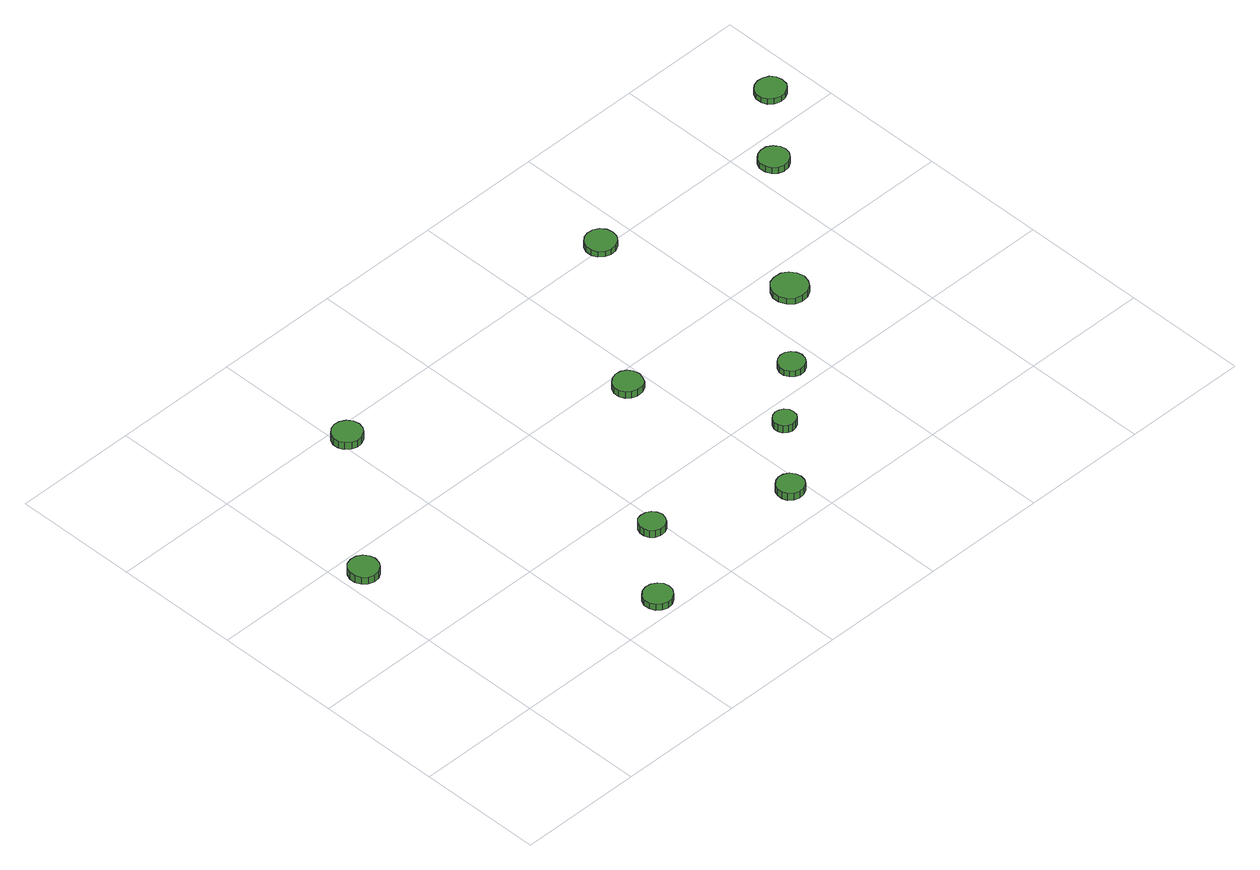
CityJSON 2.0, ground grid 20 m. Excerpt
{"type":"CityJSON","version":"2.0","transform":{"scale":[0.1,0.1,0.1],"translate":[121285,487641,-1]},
"CityObjects":{
"tree1":{"type":"SolitaryVegetationObject","attributes":{"function":"something"},"geometry":[{"type":"MultiSurface","lod":"1","boundaries":[[[0,1,2,3,4,5,6,7,8,9,10,11,12,13,14]],[[15,16,17,18,19,20,21,22,23,24,25,26,27,28,29]],[[0,29,28,1]],[[1,28,27,2]],[[2,27,26,3]],[[3,26,25,4]],[[4,25,24,5]],[[5,24,23,6]],[[6,23,22,7]],[[7,22,21,8]],[[8,21,20,9]],[[9,20,19,10]],[[10,19,18,11]],[[11,18,17,12]],[[12,17,16,13]],[[13,16,15,14]],[[14,15,29,0]]]}]},
"tree2":{"type":"SolitaryVegetationObject","attributes":{"function":"something"},"geometry":[{"type":"MultiSurface","lod":"1","boundaries":[[[30,31,32,33,34,35,36,37,38,39,40,41,42,43,44]],[[45,46,47,48,49,50,51,52,53,54,55,56,57,58,59]],[[30,59,58,31]],[[31,58,57,32]],[[32,57,56,33]],[[33,56,55,34]],[[34,55,54,35]],[[35,54,53,36]],[[36,53,52,37]],[[37,52,51,38]],[[38,51,50,39]],[[39,50,49,40]],[[40,49,48,41]],[[41,48,47,42]],[[42,47,46,43]],[[43,46,45,44]],[[44,45,59,30]]]}]},
"tree3":{"type":"SolitaryVegetationObject","attributes":{"function":"something"},"geometry":[{"type":"MultiSurface","lod":"1","boundaries":[[[60,61,62,63,64,65,66,67,68,69,70,71,72,73,74]],[[75,76,77,78,79,80,81,82,83,84,85,86,87,88,89]],[[60,89,88,61]],[[61,88,87,62]],[[62,87,86,63]],[[63,86,85,64]],[[64,85,84,65]],[[65,84,83,66]],[[66,83,82,67]],[[67,82,81,68]],[[68,81,80,69]],[[69,80,79,70]],[[70,79,78,71]],[[71,78,77,72]],[[72,77,76,73]],[[73,76,75,74]],[[74,75,89,60]]]}]},
"tree4":{"type":"SolitaryVegetationObject","attributes":{"function":"something"},"geometry":[{"type":"MultiSurface","lod":"1","boundaries":[[[90,91,92,93,94,95,96,97,98,99,100,101,102,103,104]],[[105,106,107,108,109,110,111,112,113,114,115,116,117,118,119]],[[90,119,118,91]],[[91,118,117,92]],[[92,117,116,93]],[[93,116,115,94]],[[94,115,114,95]],[[95,114,113,96]],[[96,113,112,97]],[[97,112,111,98]],[[98,111,110,99]],[[99,110,109,100]],[[100,109,108,101]],[[101,108,107,102]],[[102,107,106,103]],[[103,106,105,104]],[[104,105,119,90]]]}]},
"tree5":{"type":"SolitaryVegetationObject","attributes":{"function":"something"},"geometry":[{"type":"MultiSurface","lod":"1","boundaries":[[[120,121,122,123,124,125,126,127,128,129,130,131,132,133,134]],[[135,136,137,138,139,140,141,142,143,144,145,146,147,148,149]],[[120,149,148,121]],[[121,148,147,122]],[[122,147,146,123]],[[123,146,145,124]],[[124,145,144,125]],[[125,144,143,126]],[[126,143,142,127]],[[127,142,141,128]],[[128,141,140,129]],[[129,140,139,130]],[[130,139,138,131]],[[131,138,137,132]],[[132,137,136,133]],[[133,136,135,134]],[[134,135,149,120]]]}]},
"tree6":{"type":"SolitaryVegetationObject","attributes":{"function":"something"},"geometry":[{"type":"MultiSurface","lod":"1","boundaries":[[[150,151,152,153,154,155,156,157,158,159,160,161,162,163,164]],[[165,166,167,168,169,170,171,172,173,174,175,176,177,178,179]],[[150,179,178,151]],[[151,178,177,152]],[[152,177,176,153]],[[153,176,175,154]],[[154,175,174,155]],[[155,174,173,156]],[[156,173,172,157]],[[157,172,171,158]],[[158,171,170,159]],[[159,170,169,160]],[[160,169,168,161]],[[161,168,167,162]],[[162,167,166,163]],[[163,166,165,164]],[[164,165,179,150]]]}]},
"tree7":{"type":"SolitaryVegetationObject","attributes":{"function":"something"},"geometry":[{"type":"MultiSurface","lod":"1","boundaries":[[[180,181,182,183,184,185,186,187,188,189,190,191,192,193,194]],[[195,196,197,198,199,200,201,202,203,204,205,206,207,208,209]],[[180,209,208,181]],[[181,208,207,182]],[[182,207,206,183]],[[183,206,205,184]],[[184,205,204,185]],[[185,204,203,186]],[[186,203,202,187]],[[187,202,201,188]],[[188,201,200,189]],[[189,200,199,190]],[[190,199,198,191]],[[191,198,197,192]],[[192,197,196,193]],[[193,196,195,194]],[[194,195,209,180]]]}]},
"tree8":{"type":"SolitaryVegetationObject","attributes":{"function":"something"},"geometry":[{"type":"MultiSurface","lod":"1","boundaries":[[[210,211,212,213,214,215,216,217,218,219,220,221,222,223,224]],[[225,226,227,228,229,230,231,232,233,234,235,236,237,238,239]],[[210,239,238,211]],[[211,238,237,212]],[[212,237,236,213]],[[213,236,235,214]],[[214,235,234,215]],[[215,234,233,216]],[[216,233,232,217]],[[217,232,231,218]],[[218,231,230,219]],[[219,230,229,220]],[[220,229,228,221]],[[221,228,227,222]],[[222,227,226,223]],[[223,226,225,224]],[[224,225,239,210]]]}]},
"tree9":{"type":"SolitaryVegetationObject","attributes":{"function":"something"},"geometry":[{"type":"MultiSurface","lod":"1","boundaries":[[[240,241,242,243,244,245,246,247,248,249,250,251,252,253,254]],[[255,256,257,258,259,260,261,262,263,264,265,266,267,268,269]],[[240,269,268,241]],[[241,268,267,242]],[[242,267,266,243]],[[243,266,265,244]],[[244,265,264,245]],[[245,264,263,246]],[[246,263,262,247]],[[247,262,261,248]],[[248,261,260,249]],[[249,260,259,250]],[[250,259,258,251]],[[251,258,257,252]],[[252,257,256,253]],[[253,256,255,254]],[[254,255,269,240]]]}]},
"tree10":{"type":"SolitaryVegetationObject","attributes":{"function":"something"},"geometry":[{"type":"MultiSurface","lod":"1","boundaries":[[[270,271,272,273,274,275,276,277,278,279,280,281,282,283,284]],[[285,286,287,288,289,290,291,292,293,294,295,296,297,298,299]],[[270,299,298,271]],[[271,298,297,272]],[[272,297,296,273]],[[273,296,295,274]],[[274,295,294,275]],[[275,294,293,276]],[[276,293,292,277]],[[277,292,291,278]],[[278,291,290,279]],[[279,290,289,280]],[[280,289,288,281]],[[281,288,287,282]],[[282,287,286,283]],[[283,286,285,284]],[[284,285,299,270]]]}]},
"tree11":{"type":"SolitaryVegetationObject","attributes":{"function":"something"},"geometry":[{"type":"MultiSurface","lod":"1","boundaries":[[[300,301,302,303,304,305,306,307,308,309,310,311,312,313,314]],[[315,316,317,318,319,320,321,322,323,324,325,326,327,328,329]],[[300,329,328,301]],[[301,328,327,302]],[[302,327,326,303]],[[303,326,325,304]],[[304,325,324,305]],[[305,324,323,306]],[[306,323,322,307]],[[307,322,321,308]],[[308,321,320,309]],[[309,320,319,310]],[[310,319,318,311]],[[311,318,317,312]],[[312,317,316,313]],[[313,316,315,314]],[[314,315,329,300]]]}]},
"tree12":{"type":"SolitaryVegetationObject","attributes":{"function":"something"},"geometry":[{"type":"MultiSurface","lod":"1","boundaries":[[[330,331,332,333,334,335,336,337,338,339,340,341,342,343,344]],[[345,346,347,348,349,350,351,352,353,354,355,356,357,358,359]],[[330,359,358,331]],[[331,358,357,332]],[[332,357,356,333]],[[333,356,355,334]],[[334,355,354,335]],[[335,354,353,336]],[[336,353,352,337]],[[337,352,351,338]],[[338,351,350,339]],[[339,350,349,340]],[[340,349,348,341]],[[341,348,347,342]],[[342,347,346,343]],[[343,346,345,344]],[[344,345,359,330]]]}]}
},
"vertices":[
[56,362,21],[54,371,21],[48,379,21],[40,384,21],[30,385,21],[21,382,21],[14,375,21],[10,367,21],[10,357,21],[14,348,21],[21,341,21],[30,338,21],[40,339,21],[48,344,21],[54,352,21],[54,352,8],[48,344,8],[40,339,8],[30,338,8],[21,341,8],[14,348,8],[10,357,8],[10,367,8],[14,375,8],[21,382,8],[30,385,8],[40,384,8],[48,379,8],[54,371,8],[56,362,8],
[309,32,18],[307,41,18],[301,48,18],[293,53,18],[284,54,18],[275,51,18],[268,45,18],[264,36,18],[264,27,18],[268,18,18],[275,12,18],[284,9,18],[293,10,18],[301,15,18],[307,23,18],[307,23,7],[301,15,7],[293,10,7],[284,9,7],[275,12,7],[268,18,7],[264,27,7],[264,36,7],[268,45,7],[275,51,7],[284,54,7],[293,53,7],[301,48,7],[307,41,7],[309,32,7],
[239,576,19],[237,586,19],[231,594,19],[222,599,19],[213,600,19],[204,597,19],[196,590,19],[192,581,19],[192,571,19],[196,563,19],[204,556,19],[213,553,19],[222,554,19],[231,559,19],[237,567,19],[237,567,6],[231,559,6],[222,554,6],[213,553,6],[204,556,6],[196,563,6],[192,571,6],[192,581,6],[196,590,6],[204,597,6],[213,600,6],[222,599,6],[231,594,6],[237,586,6],[239,576,6],
[405,141,21],[403,149,21],[398,156,21],[391,160,21],[382,161,21],[374,159,21],[368,153,21],[365,145,21],[365,137,21],[368,129,21],[374,124,21],[382,121,21],[391,122,21],[398,126,21],[403,133,21],[403,133,8],[398,126,8],[391,122,8],[382,121,8],[374,124,8],[368,129,8],[365,137,8],[365,145,8],[368,153,8],[374,159,8],[382,161,8],[391,160,8],[398,156,8],[403,149,8],[405,141,8],
[599,60,20],[597,68,20],[592,76,20],[584,80,20],[575,81,20],[567,78,20],[560,72,20],[557,64,20],[557,55,20],[560,47,20],[567,41,20],[575,39,20],[584,40,20],[592,44,20],[597,51,20],[597,51,7],[592,44,7],[584,40,7],[575,39,7],[567,41,7],[560,47,7],[557,55,7],[557,64,7],[560,72,7],[567,78,7],[575,81,7],[584,80,7],[592,76,7],[597,68,7],[599,60,7],
[589,370,20],[587,380,20],[582,387,20],[574,392,20],[564,393,20],[555,390,20],[548,384,20],[544,375,20],[544,366,20],[548,357,20],[555,351,20],[564,348,20],[574,349,20],[582,353,20],[587,361,20],[587,361,8],[582,353,8],[574,349,8],[564,348,8],[555,351,8],[548,357,8],[544,366,8],[544,375,8],[548,384,8],[555,390,8],[564,393,8],[574,392,8],[582,387,8],[587,380,8],[589,370,8],
[686,162,20],[685,169,20],[680,175,20],[674,178,20],[667,179,20],[660,177,20],[654,172,20],[651,165,20],[651,158,20],[654,151,20],[660,146,20],[667,144,20],[674,145,20],[680,148,20],[685,154,20],[685,154,7],[680,148,7],[674,145,7],[667,144,7],[660,146,7],[654,151,7],[651,158,7],[651,165,7],[654,172,7],[660,177,7],[667,179,7],[674,178,7],[680,175,7],[685,169,7],[686,162,7],
[779,238,19],[777,246,19],[772,253,19],[765,257,19],[756,258,19],[748,255,19],[742,250,19],[738,242,19],[738,233,19],[742,226,19],[748,220,19],[756,217,19],[765,218,19],[772,222,19],[777,229,19],[777,229,8],[772,222,8],[765,218,8],[756,217,8],[748,220,8],[742,226,8],[738,233,8],[738,242,8],[742,250,8],[748,255,8],[756,258,8],[765,257,8],[772,253,8],[777,246,8],[779,238,8],
[771,604,19],[769,614,19],[763,622,19],[754,627,19],[744,628,19],[735,625,19],[727,618,19],[723,609,19],[723,599,19],[727,590,19],[735,583,19],[744,580,19],[754,581,19],[763,586,19],[769,594,19],[769,594,9],[763,586,9],[754,581,9],[744,580,9],[735,583,9],[727,590,9],[723,599,9],[723,609,9],[727,618,9],[735,625,9],[744,628,9],[754,627,9],[763,622,9],[769,614,9],[771,604,9],
[896,350,19],[893,362,19],[887,371,19],[877,377,19],[865,378,19],[854,375,19],[846,367,19],[841,356,19],[841,345,19],[846,334,19],[854,326,19],[865,323,19],[877,324,19],[887,330,19],[893,339,19],[893,339,8],[887,330,8],[877,324,8],[865,323,8],[854,326,8],[846,334,8],[841,345,8],[841,356,8],[846,367,8],[854,375,8],[865,378,8],[877,377,8],[887,371,8],[893,362,8],[896,350,8],
[1064,554,19],[1062,563,19],[1056,571,19],[1048,576,19],[1038,577,19],[1029,574,19],[1022,568,19],[1018,559,19],[1018,549,19],[1022,540,19],[1029,534,19],[1038,531,19],[1048,532,19],[1056,537,19],[1062,545,19],[1062,545,8],[1056,537,8],[1048,532,8],[1038,531,8],[1029,534,8],[1022,540,8],[1018,549,8],[1018,559,8],[1022,568,8],[1029,574,8],[1038,577,8],[1048,576,8],[1056,571,8],[1062,563,8],[1064,554,8],
[1163,659,18],[1161,669,18],[1155,677,18],[1146,681,18],[1137,682,18],[1127,679,18],[1120,673,18],[1116,664,18],[1116,654,18],[1120,645,18],[1127,639,18],[1137,636,18],[1146,637,18],[1155,642,18],[1161,649,18],[1161,649,8],[1155,642,8],[1146,637,8],[1137,636,8],[1127,639,8],[1120,645,8],[1116,654,8],[1116,664,8],[1120,673,8],[1127,679,8],[1137,682,8],[1146,681,8],[1155,677,8],[1161,669,8],[1163,659,8]
]}
